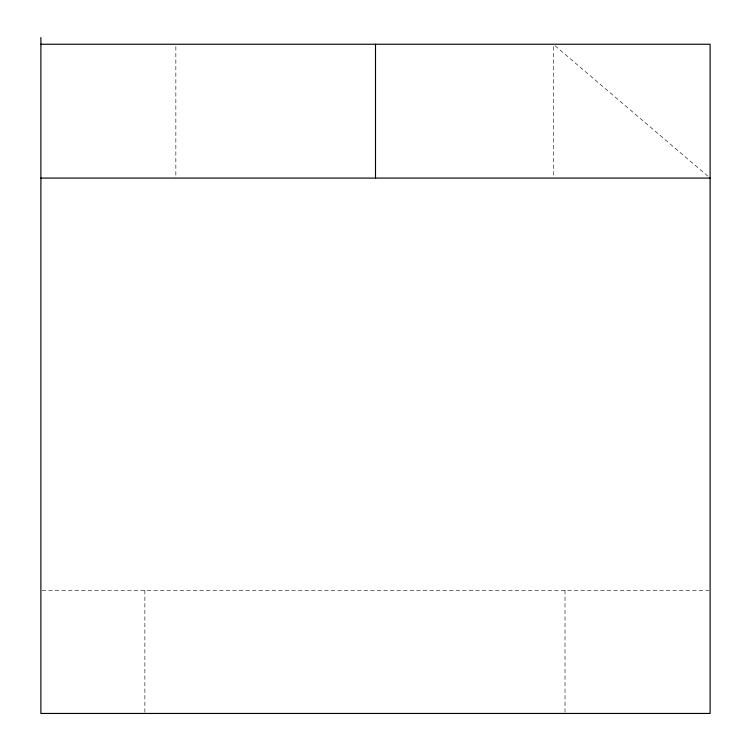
<?xml version="1.0" encoding="UTF-8"?>
<svg xmlns="http://www.w3.org/2000/svg" width="751" height="751" viewBox="0 0 751 751"><rect width="100%" height="100%" fill="white"/><g stroke="black" fill="none" stroke-linecap="round" stroke-linejoin="round"><path stroke-width="0.56" stroke-dasharray="3.75 2.82" d="M42.065 590.314L708.935 590.314M555.064 45.764L708.324 176.56M565.015 590.314L565.015 712.277M553.28 46.571L553.28 176.917M175.847 46.571L175.847 178.081M144.859 590.314L144.859 713.45"/><path stroke-width="1.13" d="M40.892 44.243L710.108 44.243L710.108 713.45L40.892 713.45L40.892 37.55M40.892 178.081L710.108 178.081M375.5 44.243L375.5 178.081"/></g></svg>
